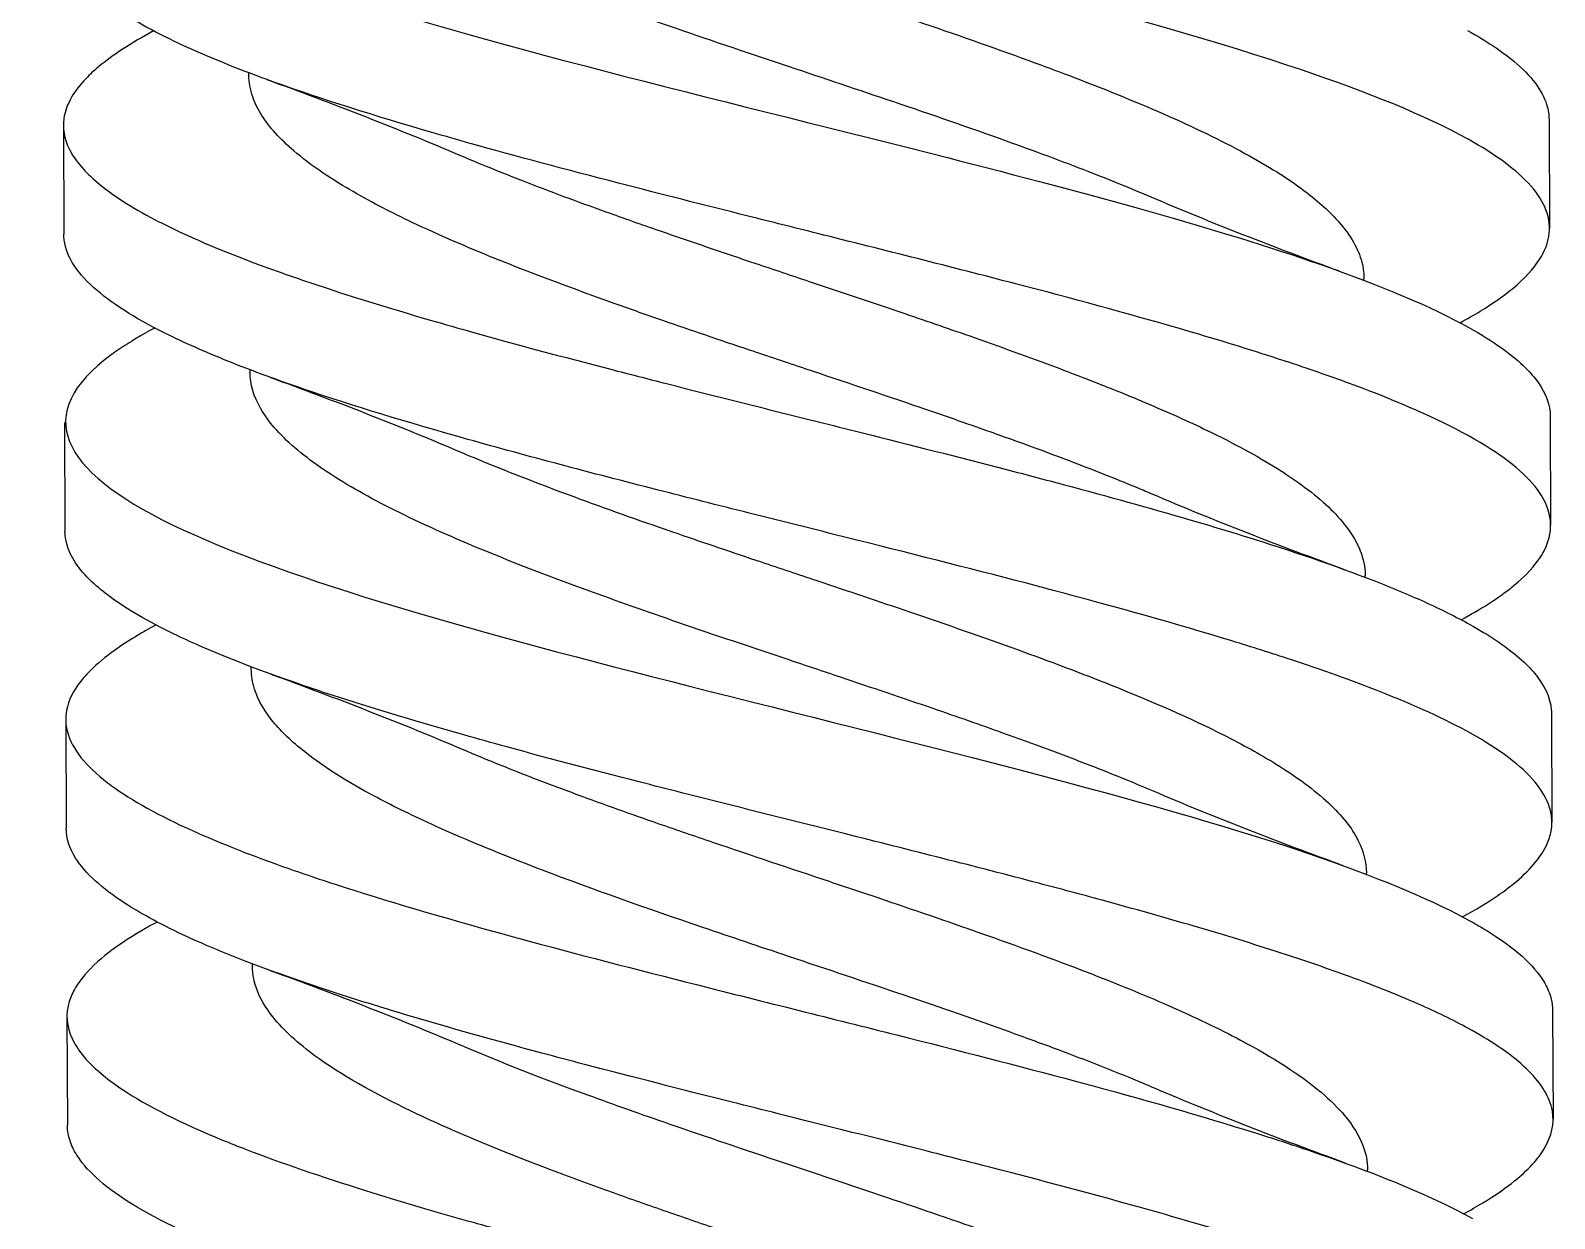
# Model space of a CAD drawing. Header units: millimetres. Extents: x 129 to 6329, y 33 to 3553.
# Drawn here: x 4318.98 to 4339.5, y 3307.15 to 3323.15 of the extents above; entities that cross this region are included whole.
import ezdxf

# ---------------------------------------------------------------- set-up
doc = ezdxf.new("R2010")
doc.units = ezdxf.units.MM
doc.layers.add('vistasIsometricas', color=255, linetype='Continuous')

msp = doc.modelspace()

# ---------------------------------------------------------------- linework, layer by layer
at = {"layer": 'vistasIsometricas', "extrusion": (-0.004614, 0.999989, 7.66e-14)}
for p, q in [((4321.92, 3322.549), (4321.919, 3322.579)), ((4319.422, 3321.87), (4319.428, 3320.405)), ((4339.422, 3321.95), (4339.428, 3320.486)), ((4336.931, 3319.784), (4336.931, 3319.806)), ((4321.936, 3318.549), (4321.936, 3318.579)), ((4339.438, 3317.95), (4339.444, 3316.486)), ((4319.438, 3317.87), (4319.444, 3316.406)), ((4336.947, 3315.784), (4336.947, 3315.806)), ((4321.952, 3314.55), (4321.952, 3314.579)), ((4319.454, 3313.87), (4319.46, 3312.406)), ((4339.454, 3313.95), (4339.46, 3312.486)), ((4336.963, 3311.784), (4336.963, 3311.806)), ((4321.968, 3310.55), (4321.968, 3310.579)), ((4339.47, 3309.95), (4339.476, 3308.486)), ((4319.471, 3309.87), (4319.476, 3308.406)), ((4336.979, 3307.784), (4336.979, 3307.806))]:
    msp.add_line(p, q, dxfattribs=at)
at = {"layer": 'vistasIsometricas'}
for points, knots in [([(4338.332, 3321.685), (4337.754, 3322.006), (4336.979, 3322.317), (4336.09, 3322.617), (4333.872, 3323.367), (4331, 3324.052), (4328.512, 3324.677), (4325.713, 3325.381), (4323.416, 3326.008), (4321.946, 3326.563), (4320.189, 3327.225), (4319.544, 3327.782), (4319.42, 3328.231), (4319.404, 3328.291), (4319.395, 3328.349), (4319.394, 3328.405)], [0.89025916, 0.89025916, 0.89025916, 0.89025916, 0.89127149, 0.89127149, 0.89127149, 0.89379653, 0.89379653, 0.89379653, 0.89663778, 0.89663778, 0.89663778, 0.900034, 0.900034, 0.900034, 0.90048918, 0.90048918, 0.90048918, 0.90048918]), ([(4320.493, 3327.072), (4319.806, 3326.684), (4319.444, 3326.304), (4319.409, 3325.932), (4319.336, 3325.15), (4320.755, 3324.402), (4322.927, 3323.686), (4325.311, 3322.9), (4328.52, 3322.152), (4331.324, 3321.437), (4333.254, 3320.944), (4334.995, 3320.467), (4336.325, 3320.005), (4337.162, 3319.714), (4337.84, 3319.428), (4338.342, 3319.149)], [0.097208004, 0.097208004, 0.097208004, 0.097208004, 0.098245838, 0.098245838, 0.098245838, 0.100428542, 0.100428542, 0.100428542, 0.102823813, 0.102823813, 0.102823813, 0.104472844, 0.104472844, 0.104472844, 0.105510678, 0.105510678, 0.105510678, 0.105510678]), ([(4334.065, 3320.904), (4333.796, 3321.019), (4333.513, 3321.134), (4332.866, 3321.386), (4332.498, 3321.522), (4331.628, 3321.835), (4331.12, 3322.01), (4330.133, 3322.345), (4329.658, 3322.504), (4328.967, 3322.736), (4328.751, 3322.808), (4328.014, 3323.057), (4327.499, 3323.233), (4326.765, 3323.493), (4326.533, 3323.576), (4325.95, 3323.791), (4325.607, 3323.922), (4325.098, 3324.126), (4324.92, 3324.2), (4324.352, 3324.443), (4323.988, 3324.613), (4323.424, 3324.908), (4323.207, 3325.032), (4322.885, 3325.239), (4322.768, 3325.322), (4322.576, 3325.469), (4322.498, 3325.535), (4322.273, 3325.741), (4322.153, 3325.881), (4321.985, 3326.155), (4321.934, 3326.288), (4321.907, 3326.464), (4321.904, 3326.507), (4321.904, 3326.549)], [-6.0537479, -6.0537479, -6.0537479, -6.0537479, -5.9996457, -5.9996457, -5.9350876, -5.9350876, -5.8521756, -5.8521756, -5.7770227, -5.7770227, -5.7428003, -5.7428003, -5.6595557, -5.6595557, -5.620127, -5.620127, -5.5582264, -5.5582264, -5.5235752, -5.5235752, -5.4434832, -5.4434832, -5.3848031, -5.3848031, -5.3461091, -5.3461091, -5.3153724, -5.3153724, -5.2493384, -5.2493384, -5.1871573, -5.1871573, -5.1670972, -5.1670972, -5.1670972, -5.1670972]), ([(4324.754, 3325.465), (4324.922, 3325.393), (4325.095, 3325.322), (4325.708, 3325.075), (4326.17, 3324.902), (4327.142, 3324.552), (4327.649, 3324.376), (4328.418, 3324.115), (4328.67, 3324.03), (4329.299, 3323.819), (4329.677, 3323.693), (4330.372, 3323.459), (4330.689, 3323.352), (4331.517, 3323.068), (4332.018, 3322.892), (4332.679, 3322.648), (4332.856, 3322.582), (4333.486, 3322.341), (4333.914, 3322.167), (4334.707, 3321.815), (4335.07, 3321.638), (4335.688, 3321.295), (4335.948, 3321.129), (4336.351, 3320.819), (4336.505, 3320.675), (4336.774, 3320.353), (4336.869, 3320.176), (4336.923, 3319.933), (4336.93, 3319.87), (4336.931, 3319.806)], [-20.6220556, -20.6220556, -20.6220556, -20.6220556, -20.588169, -20.588169, -20.5059805, -20.5059805, -20.4228452, -20.4228452, -20.382724, -20.382724, -20.3230506, -20.3230506, -20.2723894, -20.2723894, -20.1891117, -20.1891117, -20.1577534, -20.1577534, -20.0755629, -20.0755629, -19.992362, -19.992362, -19.91436, -19.91436, -19.8471878, -19.8471878, -19.7638764, -19.7638764, -19.7342359, -19.7342359, -19.7342359, -19.7342359]), ([(4338.348, 3317.685), (4338.343, 3317.688), (4338.338, 3317.69), (4338.333, 3317.693), (4337.92, 3317.922), (4337.398, 3318.149), (4336.786, 3318.377), (4336.517, 3318.477), (4336.23, 3318.577), (4335.927, 3318.677), (4335.543, 3318.804), (4335.134, 3318.931), (4334.706, 3319.058), (4334.021, 3319.26), (4333.285, 3319.463), (4332.518, 3319.665), (4332.427, 3319.689), (4332.334, 3319.713), (4332.242, 3319.737), (4331.376, 3319.963), (4330.476, 3320.189), (4329.574, 3320.415), (4329.262, 3320.493), (4328.95, 3320.571), (4328.64, 3320.649), (4328.051, 3320.797), (4327.467, 3320.945), (4326.895, 3321.093), (4326.199, 3321.273), (4325.522, 3321.453), (4324.881, 3321.633), (4324.718, 3321.679), (4324.558, 3321.725), (4324.401, 3321.77), (4323.621, 3321.996), (4322.902, 3322.223), (4322.271, 3322.449), (4322.113, 3322.506), (4321.96, 3322.563), (4321.813, 3322.62), (4321.374, 3322.79), (4320.987, 3322.96), (4320.66, 3323.13), (4320.354, 3323.29), (4320.1, 3323.45), (4319.904, 3323.61), (4319.821, 3323.678), (4319.748, 3323.745), (4319.686, 3323.813), (4319.505, 3324.01), (4319.413, 3324.208), (4319.412, 3324.405)], [0.889115517, 0.889115517, 0.889115517, 0.889115517, 0.889127458, 0.889127458, 0.889127458, 0.890122329, 0.890122329, 0.890122329, 0.890560597, 0.890560597, 0.890560597, 0.891117224, 0.891117224, 0.891117224, 0.892005679, 0.892005679, 0.892005679, 0.89211209, 0.89211209, 0.89211209, 0.893106962, 0.893106962, 0.893106962, 0.89345076, 0.89345076, 0.89345076, 0.894101856, 0.894101856, 0.894101856, 0.894895842, 0.894895842, 0.894895842, 0.895096728, 0.895096728, 0.895096728, 0.896091602, 0.896091602, 0.896091602, 0.896340923, 0.896340923, 0.896340923, 0.89708649, 0.89708649, 0.89708649, 0.897786004, 0.897786004, 0.897786004, 0.898081373, 0.898081373, 0.898081373, 0.898940906, 0.898940906, 0.898940906, 0.898940906]), ([(4320.637, 3323.142), (4320.336, 3322.981), (4320.088, 3322.82), (4319.834, 3322.607), (4319.778, 3322.555), (4319.565, 3322.333), (4319.466, 3322.164), (4319.421, 3321.928), (4319.419, 3321.862), (4319.448, 3321.622), (4319.538, 3321.45), (4319.74, 3321.229), (4319.79, 3321.181), (4320.036, 3320.965), (4320.288, 3320.798), (4320.731, 3320.561), (4320.874, 3320.49), (4321.395, 3320.248), (4321.822, 3320.078), (4322.442, 3319.856), (4322.589, 3319.805), (4323.244, 3319.584), (4323.792, 3319.414), (4324.558, 3319.192), (4324.742, 3319.139), (4325.524, 3318.92), (4326.148, 3318.753), (4327.039, 3318.522), (4327.29, 3318.458), (4328.21, 3318.223), (4328.889, 3318.053), (4329.767, 3317.833), (4329.965, 3317.784), (4330.824, 3317.568), (4331.478, 3317.403), (4332.381, 3317.168), (4332.641, 3317.099), (4333.479, 3316.875), (4334.039, 3316.72), (4334.827, 3316.49), (4335.076, 3316.415), (4335.96, 3316.14), (4336.546, 3315.941), (4337.304, 3315.646), (4337.53, 3315.552), (4337.967, 3315.354), (4338.173, 3315.252), (4338.358, 3315.149)], [1.607898, 1.607898, 1.607898, 1.607898, 1.705451, 1.705451, 1.737147, 1.737147, 1.839999, 1.839999, 1.880782, 1.880782, 1.986033, 1.986033, 2.015789, 2.015789, 2.11807, 2.11807, 2.161433, 2.161433, 2.266738, 2.266738, 2.298101, 2.298101, 2.4029, 2.4029, 2.435297, 2.435297, 2.538379, 2.538379, 2.578166, 2.578166, 2.683296, 2.683296, 2.713934, 2.713934, 2.816461, 2.816461, 2.858699, 2.858699, 2.954527, 2.954527, 3.000594, 3.000594, 3.123455, 3.123455, 3.181297, 3.181297, 3.244097, 3.244097, 3.244097, 3.244097]), ([(4338.326, 3323.149), (4338.575, 3323.01), (4338.785, 3322.871), (4338.951, 3322.732), (4339.182, 3322.539), (4339.329, 3322.345), (4339.39, 3322.151), (4339.401, 3322.115), (4339.41, 3322.08), (4339.415, 3322.044), (4339.42, 3322.013), (4339.422, 3321.981), (4339.422, 3321.95)], [0.102988369, 0.102988369, 0.102988369, 0.102988369, 0.103593384, 0.103593384, 0.103593384, 0.104433455, 0.104433455, 0.104433455, 0.104588259, 0.104588259, 0.104588259, 0.104723598, 0.104723598, 0.104723598, 0.104723598]), ([(4334.081, 3316.904), (4334.015, 3316.932), (4333.949, 3316.96), (4333.572, 3317.117), (4333.244, 3317.246), (4332.482, 3317.535), (4332.041, 3317.694), (4331.378, 3317.926), (4331.167, 3317.999), (4330.446, 3318.246), (4329.928, 3318.419), (4329.159, 3318.677), (4328.909, 3318.761), (4328.265, 3318.977), (4327.874, 3319.11), (4327.279, 3319.316), (4327.071, 3319.39), (4326.389, 3319.633), (4325.932, 3319.802), (4325.185, 3320.096), (4324.884, 3320.22), (4324.414, 3320.426), (4324.235, 3320.508), (4323.93, 3320.655), (4323.801, 3320.719), (4323.393, 3320.932), (4323.14, 3321.08), (4322.772, 3321.329), (4322.639, 3321.429), (4322.339, 3321.687), (4322.196, 3321.845), (4322.041, 3322.087), (4322, 3322.171), (4321.937, 3322.354), (4321.92, 3322.452), (4321.92, 3322.549)], [-4.1859048, -4.1859048, -4.1859048, -4.1859048, -4.1727474, -4.1727474, -4.1118581, -4.1118581, -4.0367861, -4.0367861, -4.0024109, -4.0024109, -3.9202775, -3.9202775, -3.8807058, -3.8807058, -3.8179298, -3.8179298, -3.783297, -3.783297, -3.7031921, -3.7031921, -3.6445833, -3.6445833, -3.6060082, -3.6060082, -3.5756068, -3.5756068, -3.5057212, -3.5057212, -3.4587055, -3.4587055, -3.3846746, -3.3846746, -3.3450973, -3.3450973, -3.2993252, -3.2993252, -3.2993252, -3.2993252]), ([(4338.224, 3319.213), (4338.32, 3319.265), (4338.41, 3319.316), (4338.663, 3319.471), (4338.81, 3319.573), (4339.096, 3319.809), (4339.219, 3319.943), (4339.363, 3320.176), (4339.402, 3320.275), (4339.439, 3320.493), (4339.426, 3320.613), (4339.339, 3320.841), (4339.271, 3320.948), (4338.992, 3321.266), (4338.709, 3321.475), (4338.332, 3321.685)], [2.7439361, 2.7439361, 2.7439361, 2.7439361, 2.7750727, 2.7750727, 2.8368048, 2.8368048, 2.9178258, 2.9178258, 2.9775854, 2.9775854, 3.0504028, 3.0504028, 3.1157992, 3.1157992, 3.2438825, 3.2438825, 3.2438825, 3.2438825]), ([(4324.769, 3321.465), (4324.86, 3321.427), (4324.952, 3321.388), (4325.229, 3321.274), (4325.417, 3321.198), (4325.967, 3320.984), (4326.339, 3320.846), (4326.96, 3320.623), (4327.2, 3320.539), (4327.869, 3320.306), (4328.303, 3320.159), (4328.982, 3319.931), (4329.223, 3319.85), (4329.895, 3319.625), (4330.325, 3319.48), (4331.065, 3319.229), (4331.376, 3319.122), (4332.096, 3318.868), (4332.499, 3318.723), (4333.06, 3318.51), (4333.232, 3318.444), (4333.604, 3318.297), (4333.803, 3318.216), (4334.288, 3318.01), (4334.564, 3317.887), (4335.175, 3317.591), (4335.492, 3317.42), (4335.882, 3317.176), (4335.991, 3317.102), (4336.333, 3316.853), (4336.525, 3316.678), (4336.837, 3316.287), (4336.931, 3316.073), (4336.946, 3315.841), (4336.947, 3315.823), (4336.947, 3315.806)], [-19.9988987, -19.9988987, -19.9988987, -19.9988987, -19.9806436, -19.9806436, -19.945015, -19.945015, -19.8797159, -19.8797159, -19.8397459, -19.8397459, -19.7700143, -19.7700143, -19.7318851, -19.7318851, -19.6636934, -19.6636934, -19.6130912, -19.6130912, -19.5442843, -19.5442843, -19.5130701, -19.5130701, -19.4748821, -19.4748821, -19.4165078, -19.4165078, -19.3361246, -19.3361246, -19.3017091, -19.3017091, -19.2194937, -19.2194937, -19.1192234, -19.1192234, -19.1111426, -19.1111426, -19.1111426, -19.1111426]), ([(4338.364, 3313.685), (4338.027, 3313.873), (4337.616, 3314.06), (4337.141, 3314.247), (4336.777, 3314.391), (4336.376, 3314.534), (4335.943, 3314.677), (4335.69, 3314.761), (4335.425, 3314.845), (4335.151, 3314.929), (4334.41, 3315.156), (4333.599, 3315.382), (4332.747, 3315.608), (4332.677, 3315.627), (4332.606, 3315.646), (4332.534, 3315.665), (4331.748, 3315.872), (4330.929, 3316.079), (4330.103, 3316.286), (4329.621, 3316.407), (4329.137, 3316.528), (4328.656, 3316.649), (4328.238, 3316.754), (4327.822, 3316.859), (4327.412, 3316.964), (4326.529, 3317.19), (4325.67, 3317.416), (4324.868, 3317.642), (4324.065, 3317.868), (4323.319, 3318.094), (4322.656, 3318.32), (4322.364, 3318.42), (4322.087, 3318.52), (4321.829, 3318.62), (4321.502, 3318.747), (4321.203, 3318.874), (4320.936, 3319.001), (4320.511, 3319.203), (4320.169, 3319.407), (4319.92, 3319.61), (4319.89, 3319.634), (4319.862, 3319.659), (4319.834, 3319.683), (4319.58, 3319.911), (4319.444, 3320.14), (4319.429, 3320.368), (4319.429, 3320.381), (4319.428, 3320.393), (4319.428, 3320.405)], [0.883335199, 0.883335199, 0.883335199, 0.883335199, 0.884153098, 0.884153098, 0.884153098, 0.884780283, 0.884780283, 0.884780283, 0.885147985, 0.885147985, 0.885147985, 0.886142856, 0.886142856, 0.886142856, 0.886225368, 0.886225368, 0.886225368, 0.887137731, 0.887137731, 0.887137731, 0.887670454, 0.887670454, 0.887670454, 0.888132626, 0.888132626, 0.888132626, 0.889127496, 0.889127496, 0.889127496, 0.890122369, 0.890122369, 0.890122369, 0.890560625, 0.890560625, 0.890560625, 0.891117269, 0.891117269, 0.891117269, 0.892005711, 0.892005711, 0.892005711, 0.892112139, 0.892112139, 0.892112139, 0.893107014, 0.893107014, 0.893107014, 0.893160608, 0.893160608, 0.893160608, 0.893160608]), ([(4320.525, 3319.072), (4320.515, 3319.067), (4320.503, 3319.06), (4320.493, 3319.054), (4320.482, 3319.048), (4320.471, 3319.041), (4320.461, 3319.035), (4320.44, 3319.023), (4320.419, 3319.011), (4320.399, 3318.999), (4320.358, 3318.974), (4320.318, 3318.95), (4320.28, 3318.925), (4320.203, 3318.877), (4320.132, 3318.828), (4320.066, 3318.78), (4318.979, 3317.983), (4319.389, 3317.223), (4320.88, 3316.497), (4322.442, 3315.736), (4325.122, 3315.011), (4327.851, 3314.319), (4330.821, 3313.566), (4333.788, 3312.851), (4335.865, 3312.171), (4336.046, 3312.111), (4336.22, 3312.052), (4336.389, 3311.994), (4337.213, 3311.706), (4337.88, 3311.424), (4338.374, 3311.149)], [0.108768727, 0.108768727, 0.108768727, 0.108768727, 0.108782794, 0.108782794, 0.108782794, 0.10879686, 0.10879686, 0.10879686, 0.108824994, 0.108824994, 0.108824994, 0.108881261, 0.108881261, 0.108881261, 0.108993795, 0.108993795, 0.108993795, 0.110841659, 0.110841659, 0.110841659, 0.112778922, 0.112778922, 0.112778922, 0.114886935, 0.114886935, 0.114886935, 0.115070638, 0.115070638, 0.115070638, 0.115970911, 0.115970911, 0.115970911, 0.115970911]), ([(4338.342, 3319.149), (4338.674, 3318.964), (4338.93, 3318.781), (4339.11, 3318.602), (4339.172, 3318.539), (4339.226, 3318.477), (4339.27, 3318.415), (4339.383, 3318.258), (4339.438, 3318.103), (4339.438, 3317.95)], [0.105510678, 0.105510678, 0.105510678, 0.105510678, 0.1061985, 0.1061985, 0.1061985, 0.106436846, 0.106436846, 0.106436846, 0.107043661, 0.107043661, 0.107043661, 0.107043661]), ([(4334.096, 3312.904), (4333.981, 3312.953), (4333.864, 3313.003), (4333.581, 3313.118), (4333.414, 3313.185), (4332.869, 3313.397), (4332.477, 3313.542), (4331.764, 3313.797), (4331.45, 3313.907), (4330.72, 3314.158), (4330.303, 3314.298), (4329.653, 3314.517), (4329.422, 3314.594), (4328.691, 3314.839), (4328.194, 3315.006), (4327.285, 3315.319), (4326.871, 3315.465), (4326.009, 3315.78), (4325.568, 3315.948), (4324.85, 3316.242), (4324.56, 3316.367), (4323.92, 3316.662), (4323.587, 3316.833), (4322.997, 3317.178), (4322.744, 3317.353), (4322.435, 3317.618), (4322.344, 3317.708), (4322.191, 3317.883), (4322.13, 3317.968), (4321.985, 3318.219), (4321.936, 3318.384), (4321.936, 3318.549)], [-7.2988797, -7.2988797, -7.2988797, -7.2988797, -7.2757035, -7.2757035, -7.2443811, -7.2443811, -7.1759295, -7.1759295, -7.1240488, -7.1240488, -7.0575213, -7.0575213, -7.0209841, -7.0209841, -6.9418804, -6.9418804, -6.8730438, -6.8730438, -6.7933921, -6.7933921, -6.7344806, -6.7344806, -6.6540467, -6.6540467, -6.5717981, -6.5717981, -6.5296621, -6.5296621, -6.4896016, -6.4896016, -6.4122262, -6.4122262, -6.4122262, -6.4122262]), ([(4338.24, 3315.213), (4338.495, 3315.351), (4338.712, 3315.488), (4338.888, 3315.625), (4338.912, 3315.645), (4338.936, 3315.664), (4338.959, 3315.683), (4339.213, 3315.895), (4339.37, 3316.106), (4339.423, 3316.318), (4339.454, 3316.441), (4339.451, 3316.564), (4339.412, 3316.687), (4339.379, 3316.794), (4339.319, 3316.9), (4339.234, 3317.007), (4339.052, 3317.233), (4338.753, 3317.459), (4338.348, 3317.685)], [0.885552088, 0.885552088, 0.885552088, 0.885552088, 0.886142833, 0.886142833, 0.886142833, 0.886225347, 0.886225347, 0.886225347, 0.887137704, 0.887137704, 0.887137704, 0.887670431, 0.887670431, 0.887670431, 0.888132594, 0.888132594, 0.888132594, 0.889115516, 0.889115516, 0.889115516, 0.889115516]), ([(4324.785, 3317.466), (4324.867, 3317.431), (4324.95, 3317.396), (4325.455, 3317.187), (4325.906, 3317.013), (4326.804, 3316.683), (4327.243, 3316.528), (4328.062, 3316.246), (4328.437, 3316.119), (4329.065, 3315.908), (4329.316, 3315.824), (4329.985, 3315.6), (4330.402, 3315.46), (4331.311, 3315.15), (4331.797, 3314.981), (4332.707, 3314.652), (4333.13, 3314.492), (4334.087, 3314.109), (4334.595, 3313.887), (4335.296, 3313.533), (4335.531, 3313.403), (4336.026, 3313.098), (4336.265, 3312.922), (4336.635, 3312.576), (4336.77, 3312.406), (4336.926, 3312.092), (4336.962, 3311.949), (4336.963, 3311.806)], [-19.3757178, -19.3757178, -19.3757178, -19.3757178, -19.3592796, -19.3592796, -19.2769815, -19.2769815, -19.2037927, -19.2037927, -19.1437663, -19.1437663, -19.1040426, -19.1040426, -19.0378626, -19.0378626, -18.9579033, -18.9579033, -18.8826262, -18.8826262, -18.777519, -18.777519, -18.7165319, -18.7165319, -18.6342023, -18.6342023, -18.5545831, -18.5545831, -18.4877645, -18.4877645, -18.4877645, -18.4877645]), ([(4338.272, 3307.213), (4338.363, 3307.262), (4338.45, 3307.312), (4338.82, 3307.535), (4339.045, 3307.71), (4339.265, 3307.952), (4339.316, 3308.021), (4339.459, 3308.259), (4339.496, 3308.428), (4339.458, 3308.646), (4339.444, 3308.695), (4339.354, 3308.918), (4339.216, 3309.091), (4338.93, 3309.331), (4338.84, 3309.399), (4338.617, 3309.548), (4338.481, 3309.63), (4338.132, 3309.821), (4337.909, 3309.929), (4337.364, 3310.169), (4337.032, 3310.3), (4336.401, 3310.529), (4336.116, 3310.627), (4335.447, 3310.845), (4335.055, 3310.965), (4334.248, 3311.202), (4333.834, 3311.319), (4333.127, 3311.512), (4332.842, 3311.588), (4331.706, 3311.887), (4330.825, 3312.11), (4329.258, 3312.502), (4328.58, 3312.672), (4327.711, 3312.892), (4327.513, 3312.942), (4326.655, 3313.162), (4326.01, 3313.331), (4325.196, 3313.554), (4325.002, 3313.608), (4324.22, 3313.83), (4323.66, 3313.997), (4322.948, 3314.227), (4322.76, 3314.29), (4322.086, 3314.523), (4321.642, 3314.693), (4321.135, 3314.915), (4321.022, 3314.967), (4320.568, 3315.186), (4320.278, 3315.354), (4319.96, 3315.588), (4319.88, 3315.654), (4319.628, 3315.893), (4319.513, 3316.064), (4319.454, 3316.286), (4319.447, 3316.335), (4319.444, 3316.391), (4319.444, 3316.398), (4319.444, 3316.406)], [1.122278, 1.122278, 1.122278, 1.122278, 1.151897, 1.151897, 1.257192, 1.257192, 1.298575, 1.298575, 1.401289, 1.401289, 1.431105, 1.431105, 1.536396, 1.536396, 1.577709, 1.577709, 1.627719, 1.627719, 1.693986, 1.693986, 1.774569, 1.774569, 1.834507, 1.834507, 1.908515, 1.908515, 1.980465, 1.980465, 2.027448, 2.027448, 2.165216, 2.165216, 2.270039, 2.270039, 2.301194, 2.301194, 2.405811, 2.405811, 2.439046, 2.439046, 2.542406, 2.542406, 2.580996, 2.580996, 2.685913, 2.685913, 2.71773, 2.71773, 2.820621, 2.820621, 2.861233, 2.861233, 2.966467, 2.966467, 2.996368, 2.996368, 3.000725, 3.000725, 3.000725, 3.000725]), ([(4320.541, 3315.072), (4320.499, 3315.048), (4320.439, 3315.014), (4320.391, 3314.984), (4320.289, 3314.923), (4320.195, 3314.861), (4320.11, 3314.8), (4319.984, 3314.709), (4319.876, 3314.619), (4319.786, 3314.529), (4319.739, 3314.483), (4319.697, 3314.436), (4319.661, 3314.39), (4319.555, 3314.257), (4319.491, 3314.125), (4319.466, 3313.993), (4319.448, 3313.896), (4319.451, 3313.799), (4319.477, 3313.702), (4319.538, 3313.472), (4319.722, 3313.244), (4320.018, 3313.018), (4320.05, 3312.993), (4320.084, 3312.968), (4320.119, 3312.944), (4320.409, 3312.739), (4320.789, 3312.537), (4321.245, 3312.335), (4321.56, 3312.197), (4321.91, 3312.059), (4322.292, 3311.921), (4322.538, 3311.832), (4322.798, 3311.744), (4323.069, 3311.655), (4323.768, 3311.427), (4324.541, 3311.201), (4325.357, 3310.977), (4325.42, 3310.96), (4325.484, 3310.942), (4325.548, 3310.925), (4326.32, 3310.715), (4327.127, 3310.506), (4327.944, 3310.299), (4328.404, 3310.183), (4328.867, 3310.067), (4329.328, 3309.951), (4329.768, 3309.841), (4330.207, 3309.731), (4330.641, 3309.622), (4331.47, 3309.413), (4332.281, 3309.205), (4333.049, 3308.999), (4333.118, 3308.98), (4333.186, 3308.962), (4333.254, 3308.944), (4334.096, 3308.715), (4334.884, 3308.489), (4335.592, 3308.264), (4335.801, 3308.197), (4336.002, 3308.131), (4336.196, 3308.065), (4336.673, 3307.903), (4337.105, 3307.742), (4337.486, 3307.582), (4337.83, 3307.437), (4338.132, 3307.293), (4338.39, 3307.149)], [0.11454907, 0.11454907, 0.11454907, 0.11454907, 0.1146524, 0.1146524, 0.1146524, 0.11487084, 0.11487084, 0.11487084, 0.11519261, 0.11519261, 0.11519261, 0.11535899, 0.11535899, 0.11535899, 0.11583614, 0.11583614, 0.11583614, 0.11618953, 0.11618953, 0.11618953, 0.1170313, 0.1170313, 0.1170313, 0.1171232, 0.1171232, 0.1171232, 0.1178848, 0.1178848, 0.1178848, 0.11841027, 0.11841027, 0.11841027, 0.11875053, 0.11875053, 0.11875053, 0.11962901, 0.11962901, 0.11962901, 0.11969733, 0.11969733, 0.11969733, 0.12052084, 0.12052084, 0.12052084, 0.1209844, 0.1209844, 0.1209844, 0.12142666, 0.12142666, 0.12142666, 0.12227146, 0.12227146, 0.12227146, 0.1223471, 0.1223471, 0.1223471, 0.12328294, 0.12328294, 0.12328294, 0.12355852, 0.12355852, 0.12355852, 0.12423498, 0.12423498, 0.12423498, 0.12484559, 0.12484559, 0.12484559, 0.12484559]), ([(4320.669, 3315.142), (4320.63, 3315.122), (4320.593, 3315.101), (4320.556, 3315.08), (4320.551, 3315.078), (4320.546, 3315.075), (4320.541, 3315.072)], [0.1144479132, 0.1144479132, 0.1144479132, 0.1144479132, 0.1145370989, 0.1145370989, 0.1145370989, 0.1145490735, 0.1145490735, 0.1145490735, 0.1145490735]), ([(4338.358, 3315.149), (4338.612, 3315.008), (4338.823, 3314.867), (4339.075, 3314.654), (4339.149, 3314.583), (4339.358, 3314.341), (4339.439, 3314.17), (4339.454, 3313.983), (4339.454, 3313.966), (4339.454, 3313.95)], [0.0000169, 0.0000169, 0.0000169, 0.0000169, 0.0861901, 0.0861901, 0.1297656, 0.1297656, 0.2335081, 0.2335081, 0.2434645, 0.2434645, 0.2434645, 0.2434645]), ([(4334.113, 3308.904), (4334.039, 3308.936), (4333.964, 3308.967), (4333.549, 3309.14), (4333.191, 3309.28), (4332.61, 3309.498), (4332.398, 3309.575), (4331.716, 3309.821), (4331.233, 3309.988), (4330.226, 3310.331), (4329.705, 3310.505), (4328.797, 3310.809), (4328.411, 3310.939), (4327.276, 3311.326), (4326.549, 3311.582), (4325.458, 3311.999), (4325.064, 3312.157), (4324.529, 3312.39), (4324.366, 3312.463), (4323.944, 3312.661), (4323.698, 3312.786), (4323.174, 3313.078), (4322.914, 3313.245), (4322.526, 3313.545), (4322.383, 3313.679), (4322.136, 3313.968), (4322.045, 3314.123), (4321.967, 3314.369), (4321.952, 3314.459), (4321.952, 3314.55)], [-7.9211108, -7.9211108, -7.9211108, -7.9211108, -7.9062334, -7.9062334, -7.8400754, -7.8400754, -7.8035036, -7.8035036, -7.7243518, -7.7243518, -7.6419494, -7.6419494, -7.5805504, -7.5805504, -7.459034, -7.459034, -7.3840458, -7.3840458, -7.3495131, -7.3495131, -7.2906219, -7.2906219, -7.2120391, -7.2120391, -7.1494236, -7.1494236, -7.0764444, -7.0764444, -7.0342857, -7.0342857, -7.0342857, -7.0342857]), ([(4338.256, 3311.213), (4338.434, 3311.309), (4338.593, 3311.405), (4338.809, 3311.553), (4338.88, 3311.606), (4339.153, 3311.827), (4339.299, 3311.995), (4339.412, 3312.224), (4339.433, 3312.285), (4339.494, 3312.574), (4339.422, 3312.8), (4339.051, 3313.247), (4338.758, 3313.466), (4338.364, 3313.685)], [2.7439216, 2.7439216, 2.7439216, 2.7439216, 2.8018148, 2.8018148, 2.8333139, 2.8333139, 2.9351916, 2.9351916, 2.972117, 2.972117, 3.1100595, 3.1100595, 3.244095, 3.244095, 3.244095, 3.244095]), ([(4324.802, 3313.466), (4325.101, 3313.337), (4325.418, 3313.21), (4325.941, 3313.008), (4326.136, 3312.935), (4326.692, 3312.73), (4327.062, 3312.598), (4327.677, 3312.384), (4327.917, 3312.302), (4328.678, 3312.043), (4329.204, 3311.867), (4329.949, 3311.617), (4330.168, 3311.544), (4330.855, 3311.312), (4331.318, 3311.153), (4332.268, 3310.819), (4332.749, 3310.643), (4333.591, 3310.317), (4333.958, 3310.167), (4334.652, 3309.862), (4334.977, 3309.707), (4335.711, 3309.318), (4336.075, 3309.085), (4336.476, 3308.745), (4336.581, 3308.641), (4336.782, 3308.403), (4336.864, 3308.269), (4336.957, 3308.025), (4336.979, 3307.916), (4336.979, 3307.806)], [-18.7541437, -18.7541437, -18.7541437, -18.7541437, -18.6936889, -18.6936889, -18.6590637, -18.6590637, -18.5969075, -18.5969075, -18.5579762, -18.5579762, -18.4747401, -18.4747401, -18.4400699, -18.4400699, -18.3651525, -18.3651525, -18.2822428, -18.2822428, -18.2115364, -18.2115364, -18.1386855, -18.1386855, -18.0287324, -18.0287324, -17.9800404, -17.9800404, -17.9173957, -17.9173957, -17.8662603, -17.8662603, -17.8662603, -17.8662603]), ([(4338.396, 3305.685), (4338.214, 3305.787), (4338.01, 3305.888), (4337.575, 3306.085), (4337.346, 3306.18), (4336.614, 3306.465), (4336.064, 3306.654), (4335.076, 3306.964), (4334.669, 3307.085), (4334.074, 3307.255), (4333.899, 3307.304), (4333.106, 3307.524), (4332.462, 3307.694), (4331.547, 3307.929), (4331.292, 3307.995), (4330.377, 3308.227), (4329.71, 3308.393), (4328.838, 3308.612), (4328.631, 3308.664), (4327.75, 3308.885), (4327.085, 3309.055), (4326.245, 3309.275), (4326.053, 3309.326), (4325.228, 3309.548), (4324.62, 3309.718), (4323.811, 3309.959), (4323.581, 3310.03), (4322.835, 3310.266), (4322.353, 3310.432), (4321.793, 3310.646), (4321.672, 3310.694), (4321.184, 3310.894), (4320.858, 3311.046), (4320.462, 3311.264), (4320.353, 3311.328), (4319.939, 3311.596), (4319.715, 3311.799), (4319.503, 3312.137), (4319.461, 3312.271), (4319.46, 3312.406)], [0.000013, 0.000013, 0.000013, 0.000013, 0.062103, 0.062103, 0.120491, 0.120491, 0.23665, 0.23665, 0.311162, 0.311162, 0.341386, 0.341386, 0.446575, 0.446575, 0.486819, 0.486819, 0.589794, 0.589794, 0.621871, 0.621871, 0.726733, 0.726733, 0.758183, 0.758183, 0.863477, 0.863477, 0.906959, 0.906959, 1.009212, 1.009212, 1.038799, 1.038799, 1.132439, 1.132439, 1.172043, 1.172043, 1.296746, 1.296746, 1.378628, 1.378628, 1.378628, 1.378628]), ([(4320.557, 3311.072), (4320.552, 3311.069), (4320.531, 3311.057), (4320.517, 3311.049), (4320.459, 3311.016), (4320.403, 3310.983), (4320.35, 3310.949), (4319.98, 3310.719), (4319.723, 3310.489), (4319.586, 3310.259), (4319.548, 3310.196), (4319.52, 3310.133), (4319.501, 3310.07), (4319.45, 3309.904), (4319.463, 3309.738), (4319.54, 3309.572), (4319.618, 3309.406), (4319.759, 3309.24), (4319.962, 3309.074), (4320.038, 3309.012), (4320.123, 3308.95), (4320.216, 3308.888), (4320.558, 3308.66), (4321.013, 3308.433), (4321.565, 3308.206), (4321.664, 3308.165), (4321.766, 3308.125), (4321.872, 3308.084), (4322.352, 3307.898), (4322.896, 3307.712), (4323.488, 3307.527), (4323.945, 3307.384), (4324.431, 3307.241), (4324.939, 3307.098), (4325.235, 3307.015), (4325.538, 3306.931), (4325.847, 3306.848), (4326.687, 3306.622), (4327.572, 3306.397), (4328.47, 3306.171), (4328.546, 3306.152), (4328.622, 3306.133), (4328.698, 3306.113), (4329.521, 3305.907), (4330.352, 3305.7), (4331.166, 3305.493), (4331.644, 3305.372), (4332.116, 3305.25), (4332.577, 3305.129), (4332.974, 3305.024), (4333.363, 3304.919), (4333.741, 3304.815), (4334.557, 3304.588), (4335.322, 3304.361), (4336.007, 3304.134), (4336.692, 3303.907), (4337.296, 3303.68), (4337.8, 3303.452), (4338.022, 3303.351), (4338.225, 3303.25), (4338.406, 3303.149)], [0.12032937, 0.12032937, 0.12032937, 0.12032937, 0.12036197, 0.12036197, 0.12036197, 0.12050634, 0.12050634, 0.12050634, 0.12150122, 0.12150122, 0.12150122, 0.12177445, 0.12177445, 0.12177445, 0.12249609, 0.12249609, 0.12249609, 0.12321954, 0.12321954, 0.12321954, 0.12349097, 0.12349097, 0.12349097, 0.12448583, 0.12448583, 0.12448583, 0.12466463, 0.12466463, 0.12466463, 0.12548071, 0.12548071, 0.12548071, 0.12610972, 0.12610972, 0.12610972, 0.12647559, 0.12647559, 0.12647559, 0.12747046, 0.12747046, 0.12747046, 0.1275548, 0.1275548, 0.1275548, 0.12846533, 0.12846533, 0.12846533, 0.12899989, 0.12899989, 0.12899989, 0.12946023, 0.12946023, 0.12946023, 0.13045509, 0.13045509, 0.13045509, 0.13144996, 0.13144996, 0.13144996, 0.13189007, 0.13189007, 0.13189007, 0.13189007]), ([(4338.374, 3311.149), (4338.447, 3311.108), (4338.517, 3311.068), (4338.583, 3311.027), (4338.962, 3310.794), (4339.216, 3310.565), (4339.352, 3310.34), (4339.368, 3310.314), (4339.382, 3310.287), (4339.395, 3310.261), (4339.445, 3310.156), (4339.47, 3310.053), (4339.47, 3309.95)], [0.115970911, 0.115970911, 0.115970911, 0.115970911, 0.116104332, 0.116104332, 0.116104332, 0.116874386, 0.116874386, 0.116874386, 0.116965855, 0.116965855, 0.116965855, 0.117326755, 0.117326755, 0.117326755, 0.117326755]), ([(4334.129, 3304.904), (4334.008, 3304.956), (4333.884, 3305.007), (4333.384, 3305.212), (4332.989, 3305.364), (4332.116, 3305.685), (4331.636, 3305.854), (4330.637, 3306.197), (4330.119, 3306.371), (4329.178, 3306.687), (4328.757, 3306.828), (4328.091, 3307.053), (4327.844, 3307.138), (4327.351, 3307.308), (4327.105, 3307.395), (4326.595, 3307.577), (4326.333, 3307.673), (4325.632, 3307.936), (4325.21, 3308.104), (4324.501, 3308.407), (4324.205, 3308.543), (4323.428, 3308.93), (4323.009, 3309.18), (4322.467, 3309.607), (4322.294, 3309.782), (4322.083, 3310.089), (4322.022, 3310.219), (4321.976, 3310.417), (4321.968, 3310.483), (4321.968, 3310.55)], [-8.5439531, -8.5439531, -8.5439531, -8.5439531, -8.519583, -8.519583, -8.4478313, -8.4478313, -8.3680683, -8.3680683, -8.2857679, -8.2857679, -8.2191191, -8.2191191, -8.179245, -8.179245, -8.1384967, -8.1384967, -8.0932112, -8.0932112, -8.0140838, -8.0140838, -7.9501352, -7.9501352, -7.8318198, -7.8318198, -7.7494361, -7.7494361, -7.6881667, -7.6881667, -7.657091, -7.657091, -7.657091, -7.657091]), ([(4324.818, 3309.465), (4325.326, 3309.248), (4325.883, 3309.032), (4326.832, 3308.685), (4327.199, 3308.556), (4328.078, 3308.251), (4328.594, 3308.077), (4329.612, 3307.736), (4330.111, 3307.569), (4331.067, 3307.245), (4331.522, 3307.088), (4332.245, 3306.832), (4332.519, 3306.732), (4333.182, 3306.484), (4333.561, 3306.336), (4334.073, 3306.123), (4334.224, 3306.058), (4334.742, 3305.828), (4335.083, 3305.663), (4335.71, 3305.321), (4335.99, 3305.145), (4336.401, 3304.831), (4336.551, 3304.694), (4336.79, 3304.416), (4336.878, 3304.276), (4336.973, 3304.025), (4336.995, 3303.916), (4336.995, 3303.806)], [-18.1320253, -18.1320253, -18.1320253, -18.1320253, -18.0295721, -18.0295721, -17.9682524, -17.9682524, -17.8858657, -17.8858657, -17.807001, -17.807001, -17.7329098, -17.7329098, -17.6859243, -17.6859243, -17.6160285, -17.6160285, -17.5856266, -17.5856266, -17.5079937, -17.5079937, -17.425032, -17.425032, -17.3608512, -17.3608512, -17.2952129, -17.2952129, -17.2440632, -17.2440632, -17.2440632, -17.2440632]), ([(4338.412, 3301.685), (4338.308, 3301.743), (4338.198, 3301.801), (4338.081, 3301.858), (4337.736, 3302.027), (4337.337, 3302.195), (4336.898, 3302.359), (4336.735, 3302.42), (4336.567, 3302.481), (4336.394, 3302.541), (4335.94, 3302.699), (4335.451, 3302.854), (4334.94, 3303.008), (4334.7, 3303.079), (4334.455, 3303.151), (4334.206, 3303.221), (4333.393, 3303.453), (4332.538, 3303.679), (4331.676, 3303.9), (4331.245, 3304.011), (4330.812, 3304.121), (4330.382, 3304.229), (4329.913, 3304.347), (4329.447, 3304.463), (4328.988, 3304.578), (4328.064, 3304.81), (4327.17, 3305.035), (4326.336, 3305.256), (4326.211, 3305.288), (4326.088, 3305.321), (4325.966, 3305.354), (4325.227, 3305.552), (4324.538, 3305.745), (4323.913, 3305.934), (4323.403, 3306.088), (4322.936, 3306.239), (4322.513, 3306.386), (4322.295, 3306.463), (4322.089, 3306.538), (4321.896, 3306.613), (4321.286, 3306.848), (4320.799, 3307.075), (4320.429, 3307.294), (4320.41, 3307.306), (4320.391, 3307.317), (4320.372, 3307.328), (4320.003, 3307.553), (4319.759, 3307.77), (4319.62, 3307.978), (4319.575, 3308.046), (4319.541, 3308.113), (4319.517, 3308.18), (4319.49, 3308.256), (4319.477, 3308.332), (4319.477, 3308.406)], [0.86326573, 0.86326573, 0.86326573, 0.86326573, 0.86349137, 0.86349137, 0.86349137, 0.8641588, 0.8641588, 0.8641588, 0.8644054, 0.8644054, 0.8644054, 0.86505187, 0.86505187, 0.86505187, 0.86535456, 0.86535456, 0.86535456, 0.86634322, 0.86634322, 0.86634322, 0.86683801, 0.86683801, 0.86683801, 0.86737681, 0.86737681, 0.86737681, 0.86846201, 0.86846201, 0.86846201, 0.86862415, 0.86862415, 0.86862415, 0.86960749, 0.86960749, 0.86960749, 0.87041028, 0.87041028, 0.87041028, 0.87082454, 0.87082454, 0.87082454, 0.87212851, 0.87212851, 0.87212851, 0.87219642, 0.87219642, 0.87219642, 0.87354124, 0.87354124, 0.87354124, 0.87398256, 0.87398256, 0.87398256, 0.87449108, 0.87449108, 0.87449108, 0.87449108])]:
    msp.add_open_spline(points, degree=3, knots=knots, dxfattribs=at)
for points in [[(4322.161, 3322.489), (4323.056, 3322.162), (4323.935, 3321.822), (4324.769, 3321.465)], [(4336.602, 3319.906), (4335.731, 3320.225), (4334.877, 3320.557), (4334.065, 3320.904)], [(4320.653, 3319.142), (4320.609, 3319.119), (4320.566, 3319.096), (4320.525, 3319.072)], [(4336.13, 3318.609), (4336.13, 3318.609), (4336.13, 3318.609), (4336.13, 3318.609)], [(4322.202, 3318.48), (4323.089, 3318.156), (4323.959, 3317.819), (4324.785, 3317.466)], [(4336.684, 3315.882), (4335.79, 3316.209), (4334.913, 3316.548), (4334.081, 3316.904)], [(4335.209, 3316.373), (4335.209, 3316.373), (4335.209, 3316.373), (4335.209, 3316.373)], [(4322.216, 3314.481), (4323.104, 3314.156), (4323.975, 3313.819), (4324.802, 3313.466)], [(4336.146, 3314.609), (4336.146, 3314.609), (4336.146, 3314.609), (4336.146, 3314.609)], [(4336.536, 3314.474), (4336.536, 3314.474), (4336.536, 3314.474), (4336.536, 3314.474)], [(4336.65, 3311.901), (4335.773, 3312.221), (4334.913, 3312.555), (4334.096, 3312.904)], [(4322.401, 3311.882), (4322.401, 3311.882), (4322.401, 3311.882), (4322.401, 3311.882)], [(4322.781, 3311.751), (4322.781, 3311.751), (4322.781, 3311.751), (4322.781, 3311.751)], [(4320.685, 3311.142), (4320.641, 3311.119), (4320.598, 3311.095), (4320.557, 3311.072)], [(4322.208, 3310.49), (4323.104, 3310.163), (4323.984, 3309.822), (4324.818, 3309.465)], [(4323.687, 3309.998), (4323.687, 3309.998), (4323.687, 3309.998), (4323.687, 3309.998)], [(4336.679, 3307.896), (4335.798, 3308.218), (4334.933, 3308.553), (4334.113, 3308.904)], [(4322.417, 3307.882), (4322.417, 3307.882), (4322.417, 3307.882), (4322.417, 3307.882)], [(4322.797, 3307.751), (4322.797, 3307.751), (4322.797, 3307.751), (4322.797, 3307.751)]]:
    msp.add_open_spline(points, degree=3, dxfattribs=at)

doc.saveas('drawing.dxf')
